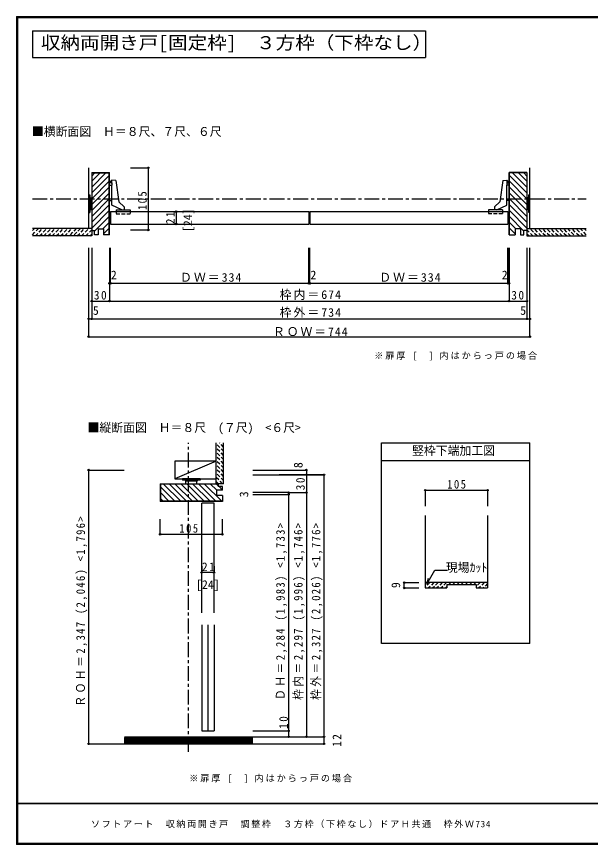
# Model space of a CAD drawing. Units: millimetres at full size, sheet at 1:5. Extents: x -973 to 977, y -718 to 696.
# Drawn here: x -973 to -5, y -701 to 696 of the extents above; entities that cross this region are included whole.
import ezdxf
from ezdxf.enums import TextEntityAlignment as Align

# ---------------------------------------------------------------- set-up
doc = ezdxf.new("R2010")
doc.units = ezdxf.units.MM
doc.header["$LTSCALE"] = 5
doc.header["$PDMODE"] = 32
doc.header["$PDSIZE"] = 2.5
doc.linetypes.add('CHAIN1', pattern=[8, 5, -1, 1, -1])
doc.linetypes.add('DASHED1', pattern=[1.8, 1.2, -0.6])
for name, color, linetype in [('0-1_通り芯', 4, 'CHAIN1'), ('0-3_仕上げ', 2, 'Continuous'), ('0-4_枠', 3, 'Continuous'), ('0-6_扉', 6, 'Continuous'), ('0-7_金物', 7, 'Continuous'), ('0-A_文字', 7, 'Continuous'), ('0-B_寸法', 7, 'Continuous'), ('0-C_ハッチ', 4, 'DASHED1'), ('F-1_枠', 6, 'Continuous'), ('F-A_文字', 7, 'Continuous')]:
    doc.layers.add(name, color=color, linetype=linetype)
doc.styles.add('ＭＳ ゴシック', font='')
doc.styles.get('ＭＳ ゴシック').set_extended_font_data('MS Gothic')

msp = doc.modelspace()

# ---------------------------------------------------------------- linework, layer by layer
at = {"layer": '0-1_通り芯'}
for p, q in [((-946.639, 388.25), (-12.639, 388.25)), ((-683.139, -544.796), (-683.139, -23.214))]:
    msp.add_line(p, q, dxfattribs=at)
at = {"layer": '0-3_仕上げ', "color": 3}
for p, q in [((-851.639, 338.25), (-851.639, 440.75)), ((-107.639, 338.25), (-107.639, 440.75))]:
    msp.add_line(p, q, dxfattribs=at)
at = {"layer": '0-3_仕上げ'}
for p, q in [((-846.639, 338.25), (-946.639, 338.25)), ((-846.639, 338.25), (-846.639, 325.75)), ((-112.639, 338.25), (-12.639, 338.25)), ((-112.639, 338.25), (-112.639, 325.75)), ((-846.639, 325.75), (-946.639, 325.75)), ((-112.639, 325.75), (-12.639, 325.75)), ((-636.64, -92.214), (-636.64, -23.214)), ((-624.14, -92.214), (-624.14, -23.214)), ((-624.14, -92.214), (-636.64, -92.214)), ((-791.118, -519.214), (-574.639, -519.214)), ((-791.639, -531.214), (-574.639, -531.214))]:
    msp.add_line(p, q, dxfattribs=at)
at = {"layer": '0-3_仕上げ', "color": 7}
for p, q in [((-791.639, -521.214), (-574.639, -521.214)), ((-791.639, -523.214), (-574.639, -523.214)), ((-574.639, -525.214), (-791.639, -525.214)), ((-574.639, -527.214), (-791.639, -527.214)), ((-574.639, -529.214), (-791.639, -529.214))]:
    msp.add_line(p, q, dxfattribs=at)
at = {"layer": '0-3_仕上げ', "color": 4}
for points in [[(-636.64, -84.214), (-636.64, -54.214), (-706.64, -54.214), (-706.64, -84.214)], [(-636.64, -54.214), (-706.64, -84.214), (-636.64, -84.214)]]:
    msp.add_lwpolyline(points, dxfattribs=at)
at = {"layer": '0-4_枠'}
for p, q in [((-846.639, 432.75), (-816.639, 432.75)), ((-846.639, 432.75), (-846.639, 334.75)), ((-846.639, 432.25), (-817.139, 432.25)), ((-817.139, 327.75), (-817.139, 432.25)), ((-816.639, 327.75), (-816.639, 432.75)), ((-142.639, 327.75), (-142.639, 432.75)), ((-112.639, 432.75), (-142.639, 432.75)), ((-142.139, 327.75), (-142.139, 432.25)), ((-112.639, 432.25), (-142.139, 432.25)), ((-112.639, 432.75), (-112.639, 334.75)), ((-835.639, 337.75), (-826.639, 337.75)), ((-835.639, 337.75), (-835.639, 327.75)), ((-826.639, 337.75), (-826.639, 327.75)), ((-123.639, 337.75), (-132.639, 337.75)), ((-132.639, 337.75), (-132.639, 327.75)), ((-123.639, 337.75), (-123.639, 327.75)), ((-846.639, 334.75), (-841.639, 334.75)), ((-841.639, 327.75), (-841.639, 334.75)), ((-835.639, 327.75), (-841.639, 327.75)), ((-816.639, 327.75), (-826.639, 327.75)), ((-142.639, 327.75), (-132.639, 327.75)), ((-123.639, 327.75), (-117.639, 327.75)), ((-117.639, 327.75), (-117.639, 334.75)), ((-112.639, 334.75), (-117.639, 334.75)), ((-357.639, -23.214), (-107.639, -23.214)), ((-357.639, -361.718), (-357.639, -23.214)), ((-107.639, -361.718), (-107.639, -23.214)), ((-357.639, -53.214), (-107.639, -53.214)), ((-731.14, -92.214), (-633.14, -92.214)), ((-731.14, -92.214), (-731.14, -122.214)), ((-730.64, -92.214), (-730.64, -121.714)), ((-633.14, -92.214), (-633.14, -97.214)), ((-636.14, -103.214), (-636.14, -112.214)), ((-626.14, -103.214), (-636.14, -103.214)), ((-626.14, -122.214), (-731.14, -122.214)), ((-626.14, -121.714), (-730.64, -121.714)), ((-626.14, -112.214), (-636.14, -112.214)), ((-626.14, -112.214), (-626.14, -122.214)), ((-283.955, -145.822), (-283.955, -268.188)), ((-178.955, -145.822), (-178.955, -268.188)), ((-178.955, -259.188), (-283.955, -259.188)), ((-247.455, -262.488), (-247.455, -268.188)), ((-247.455, -262.488), (-198.455, -262.488)), ((-198.455, -262.488), (-198.455, -268.188)), ((-283.955, -268.188), (-247.455, -268.188)), ((-198.455, -268.188), (-178.955, -268.188)), ((-107.639, -361.718), (-357.639, -361.718))]:
    msp.add_line(p, q, dxfattribs=at)
at = {"layer": '0-4_枠', "color": 4}
for p, q in [((-283.955, -103.202), (-178.955, -103.202)), ((-283.955, -103.202), (-283.955, -130.335)), ((-178.955, -103.202), (-178.955, -130.335)), ((-319.529, -268.188), (-319.529, -259.188)), ((-319.529, -259.188), (-295.066, -259.188)), ((-319.529, -268.188), (-295.066, -268.188))]:
    msp.add_line(p, q, dxfattribs=at)
at = {"layer": '0-4_枠', "color": 7}
for p, q in [((-281.454, -261.471), (-267.886, -237.971)), ((-267.886, -237.971), (-247.536, -237.971)), ((-281.454, -261.471), (-278.866, -251.812))]:
    msp.add_line(p, q, dxfattribs=at)
at = {"layer": '0-4_枠', "color": 4, "linetype": 'DASHED1'}
for p, q in [((-276.523, -259.188), (-283.955, -266.62)), ((-269.452, -259.188), (-278.452, -268.188)), ((-262.381, -259.188), (-271.381, -268.188)), ((-255.309, -259.188), (-264.309, -268.188)), ((-248.238, -259.188), (-257.238, -268.188)), ((-241.167, -259.188), (-244.467, -262.488)), ((-234.096, -259.188), (-237.396, -262.488)), ((-227.025, -259.188), (-230.325, -262.488)), ((-219.954, -259.188), (-223.254, -262.488)), ((-212.883, -259.188), (-216.183, -262.488)), ((-205.812, -259.188), (-209.112, -262.488)), ((-198.741, -259.188), (-202.041, -262.488)), ((-191.67, -259.188), (-198.455, -265.973)), ((-184.599, -259.188), (-193.599, -268.188)), ((-178.955, -260.615), (-186.528, -268.188)), ((-247.455, -265.476), (-250.167, -268.188))]:
    msp.add_line(p, q, dxfattribs=at)
at = {"layer": '0-4_枠'}
msp.add_lwpolyline([(-626.14, -103.214), (-626.14, -97.214), (-633.14, -97.214)], dxfattribs=at)
at = {"layer": '0-4_枠', "color": 7}
for p in [(-283.955, -103.202), (-178.955, -103.202), (-319.529, -259.188), (-319.529, -268.188)]:
    msp.add_point(p, dxfattribs=at)
at = {"layer": '0-6_扉'}
for p, q in [((-814.639, 366.75), (-480.639, 366.75)), ((-814.639, 366.75), (-814.639, 345.75)), ((-480.639, 366.75), (-480.639, 345.75)), ((-478.639, 366.75), (-144.639, 366.75)), ((-478.639, 366.75), (-478.639, 345.75)), ((-144.639, 366.75), (-144.639, 345.75)), ((-814.639, 345.75), (-480.639, 345.75)), ((-478.639, 345.75), (-144.639, 345.75)), ((-661.139, -310.214), (-661.139, -125.214)), ((-640.139, -125.214), (-661.139, -125.214)), ((-640.139, -310.214), (-640.139, -125.214)), ((-640.139, -330.214), (-640.139, -509.214))]:
    msp.add_line(p, q, dxfattribs=at)
msp.add_lwpolyline([(-661.139, -330.214), (-661.139, -509.214), (-640.139, -509.214)], dxfattribs=at)
at = {"layer": '0-7_金物'}
for p, q in [((-814.658, 417.853), (-813.03, 419.073)), ((-806.039, 419.492), (-813.039, 419.541)), ((-813.039, 419.541), (-812.889, 411.491)), ((-806.039, 419.492), (-801.119, 383.501)), ((-153.24, 419.492), (-158.16, 383.501)), ((-153.24, 419.492), (-146.24, 419.541)), ((-146.24, 419.541), (-146.389, 411.491)), ((-144.621, 417.853), (-146.249, 419.073)), ((-816.639, 411.491), (-812.889, 411.491)), ((-814.658, 417.853), (-814.872, 415.06)), ((-813.445, 414.822), (-814.872, 415.06)), ((-812.889, 385.591), (-812.889, 411.491)), ((-142.639, 411.491), (-146.389, 411.491)), ((-146.389, 385.591), (-146.389, 411.491)), ((-145.834, 414.822), (-144.406, 415.06)), ((-144.621, 417.853), (-144.406, 415.06)), ((-851.639, 395.25), (-851.639, 365.25)), ((-851.639, 395.25), (-849.639, 395.25)), ((-849.639, 395.25), (-849.639, 365.25)), ((-107.639, 395.25), (-109.639, 395.25)), ((-109.639, 365.25), (-109.639, 395.25)), ((-107.639, 365.25), (-107.639, 395.25)), ((-849.639, 390.25), (-847.639, 390.25)), ((-847.639, 390.25), (-847.639, 370.25)), ((-847.639, 389.25), (-846.639, 389.25)), ((-816.639, 385.591), (-812.887, 385.591)), ((-812.838, 377.734), (-812.889, 386.041)), ((-795.66, 369.75), (-812.838, 377.734)), ((-801.119, 383.501), (-792.026, 374.812)), ((-158.16, 383.501), (-167.253, 374.812)), ((-163.619, 369.75), (-146.44, 377.734)), ((-146.44, 377.734), (-146.389, 386.041)), ((-142.639, 385.591), (-146.392, 385.591)), ((-111.639, 389.25), (-112.639, 389.25)), ((-111.639, 370.25), (-111.639, 390.25)), ((-109.639, 390.25), (-111.639, 390.25)), ((-851.639, 365.25), (-849.639, 365.25)), ((-849.639, 370.25), (-847.639, 370.25)), ((-847.639, 371.25), (-846.639, 371.25)), ((-805.247, 369.75), (-781.697, 369.75)), ((-792.026, 374.812), (-791.785, 369.75)), ((-154.032, 369.75), (-177.582, 369.75)), ((-167.253, 374.812), (-167.494, 369.75)), ((-111.639, 371.25), (-112.639, 371.25)), ((-109.639, 370.25), (-111.639, 370.25)), ((-107.639, 365.25), (-109.639, 365.25)), ((-663.64, -84.214), (-693.64, -84.214)), ((-693.64, -84.214), (-693.64, -86.214)), ((-663.64, -86.214), (-693.64, -86.214)), ((-688.64, -86.214), (-688.64, -88.214)), ((-668.64, -88.214), (-688.64, -88.214)), ((-687.64, -92.214), (-687.64, -88.214)), ((-669.64, -88.214), (-669.64, -92.214)), ((-668.64, -86.214), (-668.64, -88.214)), ((-663.64, -84.214), (-663.64, -86.214))]:
    msp.add_line(p, q, dxfattribs=at)
at = {"layer": '0-7_金物', "linetype": 'DASHED1'}
for p, q in [((-805.247, 369.75), (-805.247, 362.76)), ((-781.697, 369.75), (-781.697, 362.76)), ((-177.582, 369.75), (-177.582, 362.76)), ((-154.032, 369.75), (-154.032, 362.76)), ((-805.247, 362.76), (-781.697, 362.76)), ((-154.032, 362.76), (-177.582, 362.76))]:
    msp.add_line(p, q, dxfattribs=at)
at = {"layer": '0-7_金物'}
for points in [[(-813.445, 414.822), (-813.445, 416.034), (-812.978, 416.268)], [(-145.834, 414.822), (-145.834, 416.034), (-146.301, 416.268)]]:
    msp.add_lwpolyline(points, dxfattribs=at)
at = {"layer": '0-A_文字', "color": 3}
for p, q in [((-946.639, 671.667), (-946.639, 626.667)), ((-946.639, 671.667), (-283.72, 671.667)), ((-283.72, 671.667), (-283.72, 626.667)), ((-946.639, 626.667), (-283.72, 626.667))]:
    msp.add_line(p, q, dxfattribs=at)
at = {"layer": '0-A_文字'}
msp.add_line((-650.639, -330.214), (-650.639, -509.214), dxfattribs=at)
at = {"layer": '0-B_寸法', "color": 4}
for p, q in [((-716.104, 366.75), (-704.21, 366.75)), ((-704.21, 366.75), (-704.21, 345.75)), ((-781.205, 335.75), (-751.205, 335.75)), ((-716.104, 345.75), (-704.21, 345.75)), ((-851.639, 155.75), (-851.639, 305.75)), ((-846.639, 305.75), (-846.639, 185.75)), ((-816.639, 305.75), (-816.639, 215.75)), ((-814.639, 245.75), (-814.639, 305.75)), ((-480.639, 245.75), (-480.639, 305.75)), ((-478.639, 245.75), (-478.639, 305.75)), ((-144.639, 245.75), (-144.639, 305.75)), ((-142.639, 245.75), (-142.639, 305.75)), ((-142.639, 305.75), (-142.639, 215.75)), ((-112.639, 305.75), (-112.639, 185.75)), ((-142.639, 245.75), (-816.639, 245.75)), ((-846.639, 215.75), (-112.639, 215.75)), ((-851.639, 185.75), (-107.639, 185.75)), ((-851.639, -69.214), (-791.639, -69.214)), ((-851.639, -531.214), (-851.639, -69.214)), ((-574.639, -69.214), (-484.639, -69.214)), ((-574.639, -77.214), (-454.639, -77.214)), ((-454.639, -77.213), (-530.639, -77.213)), ((-454.639, -531.214), (-454.639, -77.214)), ((-514.639, -107.214), (-574.639, -107.214)), ((-574.639, -110.214), (-514.639, -110.214)), ((-514.639, -107.214), (-484.639, -107.214)), ((-514.639, -107.214), (-514.639, -519.214)), ((-731.14, -177.545), (-731.14, -152.174)), ((-626.14, -177.545), (-626.14, -152.174)), ((-731.14, -177.545), (-626.14, -177.545)), ((-661.139, -231.298), (-661.139, -242.214)), ((-640.139, -231.298), (-640.139, -242.214)), ((-640.139, -242.214), (-661.139, -242.214)), ((-574.639, -509.214), (-514.639, -509.214)), ((-574.639, -519.214), (-484.639, -519.214)), ((-514.639, -519.214), (-454.639, -519.214)), ((-851.639, -531.214), (-791.639, -531.214)), ((-574.639, -531.214), (-454.639, -531.214))]:
    msp.add_line(p, q, dxfattribs=at)
for points in [[(-781.205, 440.75), (-751.205, 440.75), (-751.205, 335.75)], [(-851.639, 155.75), (-107.639, 155.75), (-107.639, 305.75)], [(-484.639, -69.214), (-484.639, -519.214), (-484.639, -519.214)]]:
    msp.add_lwpolyline(points, dxfattribs=at)
at = {"layer": '0-B_寸法'}
for p in [(-751.205, 440.75), (-704.21, 366.75), (-751.205, 335.75), (-704.21, 345.75), (-816.639, 245.75), (-814.639, 245.75), (-480.639, 245.75), (-478.639, 245.75), (-144.639, 245.75), (-142.639, 245.75), (-846.639, 215.75), (-816.639, 215.75), (-142.639, 215.75), (-112.639, 215.75), (-851.639, 185.75), (-846.639, 185.75), (-112.639, 185.75), (-107.639, 185.75), (-851.639, 155.75), (-107.639, 155.75), (-851.639, -69.214), (-484.639, -69.214), (-484.639, -77.214), (-454.639, -77.213), (-454.639, -77.214), (-514.639, -107.214), (-514.639, -110.214), (-484.639, -107.214), (-731.14, -177.545), (-626.14, -177.545), (-661.139, -242.214), (-640.139, -242.214), (-514.639, -509.214), (-851.639, -531.214), (-514.639, -519.214), (-484.639, -519.214), (-484.639, -519.214), (-454.639, -519.214), (-454.639, -531.214)]:
    msp.add_point(p, dxfattribs=at)
at = {"layer": '0-C_ハッチ', "linetype": 'Continuous'}
for p, q in [((-846.639, 408.201), (-822.59, 432.25)), ((-846.639, 418.1), (-832.489, 432.25)), ((-846.639, 426.838), (-841.227, 432.25)), ((-846.639, 398.301), (-817.139, 427.801)), ((-112.639, 398.301), (-142.139, 427.801)), ((-112.639, 408.201), (-136.689, 432.25)), ((-112.639, 418.1), (-126.789, 432.25)), ((-112.639, 426.838), (-118.052, 432.25)), ((-846.639, 388.402), (-817.139, 417.902)), ((-846.639, 378.502), (-817.139, 408.002)), ((-112.639, 388.402), (-142.139, 417.902)), ((-112.639, 378.502), (-142.139, 408.002)), ((-846.639, 368.603), (-817.139, 398.103)), ((-112.639, 368.603), (-142.139, 398.103)), ((-846.639, 358.703), (-817.139, 388.203)), ((-846.639, 348.804), (-817.139, 378.304)), ((-112.639, 358.703), (-142.139, 388.203)), ((-112.639, 348.804), (-142.139, 378.304)), ((-846.639, 338.904), (-817.139, 368.404)), ((-112.639, 338.904), (-142.139, 368.404)), ((-817.139, 358.505), (-841.639, 334.005)), ((-142.139, 358.505), (-117.639, 334.005)), ((-827.995, 337.75), (-817.139, 348.605)), ((-817.139, 338.706), (-826.639, 329.206)), ((-131.284, 337.75), (-142.139, 348.605)), ((-142.139, 338.706), (-132.639, 329.206)), ((-705.868, -122.214), (-730.64, -97.442)), ((-695.969, -122.214), (-725.969, -92.214)), ((-686.069, -122.214), (-716.069, -92.214)), ((-676.17, -122.214), (-706.17, -92.214)), ((-666.27, -122.214), (-696.27, -92.214)), ((-656.371, -122.214), (-686.371, -92.214)), ((-646.471, -122.214), (-676.471, -92.214)), ((-636.572, -122.214), (-666.572, -92.214)), ((-626.672, -122.214), (-656.672, -92.214)), ((-635.773, -103.214), (-646.773, -92.214)), ((-636.873, -92.214), (-633.14, -95.947)), ((-631.873, -97.214), (-626.14, -102.947)), ((-715.768, -122.214), (-730.64, -107.341)), ((-725.667, -122.214), (-730.64, -117.241)), ((-626.14, -112.846), (-626.773, -112.214))]:
    msp.add_line(p, q, dxfattribs=at)
at = {"layer": '0-C_ハッチ'}
for p, q in [((-946.639, 327.827), (-936.216, 338.25)), ((-946.639, 334.898), (-943.287, 338.25)), ((-941.645, 325.75), (-929.145, 338.25)), ((-934.574, 325.75), (-922.074, 338.25)), ((-927.503, 325.75), (-915.003, 338.25)), ((-920.432, 325.75), (-907.932, 338.25)), ((-913.361, 325.75), (-900.861, 338.25)), ((-906.289, 325.75), (-893.789, 338.25)), ((-899.218, 325.75), (-886.718, 338.25)), ((-892.147, 325.75), (-879.647, 338.25)), ((-872.576, 338.25), (-885.076, 325.75)), ((-865.505, 338.25), (-878.005, 325.75)), ((-870.934, 325.75), (-858.434, 338.25)), ((-863.863, 325.75), (-851.363, 338.25)), ((-856.792, 325.75), (-846.639, 335.903)), ((-102.487, 325.75), (-112.639, 335.903)), ((-95.415, 325.75), (-107.916, 338.25)), ((-88.344, 325.75), (-100.844, 338.25)), ((-81.273, 325.75), (-93.773, 338.25)), ((-74.202, 325.75), (-86.702, 338.25)), ((-67.131, 325.75), (-79.631, 338.25)), ((-60.06, 325.75), (-72.56, 338.25)), ((-52.989, 325.75), (-65.489, 338.25)), ((-45.918, 325.75), (-58.418, 338.25)), ((-38.847, 325.75), (-51.347, 338.25)), ((-44.276, 338.25), (-31.776, 325.75)), ((-24.705, 325.75), (-37.205, 338.25)), ((-17.634, 325.75), (-30.134, 338.25)), ((-12.639, 327.827), (-23.063, 338.25)), ((-12.639, 334.898), (-15.992, 338.25)), ((-849.721, 325.75), (-846.639, 328.831)), ((-109.558, 325.75), (-112.639, 328.831)), ((-624.14, -37.412), (-636.64, -24.912)), ((-624.14, -30.341), (-631.268, -23.214)), ((-624.14, -44.483), (-636.64, -31.983)), ((-624.14, -51.554), (-636.64, -39.054)), ((-624.14, -58.625), (-636.64, -46.125)), ((-624.14, -65.696), (-636.64, -53.196)), ((-624.14, -72.767), (-636.64, -60.267)), ((-624.14, -79.838), (-636.64, -67.338)), ((-624.14, -86.909), (-636.64, -74.409)), ((-625.907, -92.214), (-636.64, -81.48)), ((-632.978, -92.214), (-636.64, -88.551))]:
    msp.add_line(p, q, dxfattribs=at)
at = {"layer": 'F-1_枠'}
for p, q in [((-973.347, 695.833), (-973.347, -700.833)), ((-973.347, 695.833), (976.653, 695.833)), ((-973.347, 695), (976.653, 695)), ((-973.347, 694.167), (976.653, 694.167)), ((-972.514, 695.833), (-972.514, -700.833)), ((-971.68, 695.833), (-971.68, -700.833)), ((976.653, -631.667), (-973.347, -631.667)), ((976.653, -632.5), (-973.347, -632.5)), ((976.653, -699.167), (-973.347, -699.167)), ((976.653, -700), (-973.347, -700)), ((976.653, -700.833), (-973.347, -700.833))]:
    msp.add_line(p, q, dxfattribs=at)

# ---------------------------------------------------------------- texts
at = {"layer": '0-4_枠', "color": 7, "style": 'ＭＳ ゴシック'}
for s, p in [('竪枠下端加工図', (-306.389, -48.214)), ('現場ｶｯﾄ', (-249.356, -245.471))]:
    msp.add_text(s, height=14.66, dxfattribs=at).set_placement(p, align=Align.BOTTOM_LEFT)
msp.add_text('9', height=14.66, rotation=90, dxfattribs=at).set_placement((-322.029, -268.365), align=Align.BOTTOM_LEFT)
at = {"layer": '0-4_枠', "color": 7, "insert": (-247.144, -100.702), "char_height": 14.66, "attachment_point": 7, "style": 'ＭＳ ゴシック'}
msp.add_mtext('\\T1.27;\\W0.9;105', dxfattribs=at)
at = {"layer": '0-A_文字', "color": 3, "style": 'ＭＳ ゴシック', "width": 1.1}
msp.add_text('収納両開き戸[固定枠]\u3000３方枠（下枠なし）', height=21.99, dxfattribs=at).set_placement((-932.264, 634.167), align=Align.BOTTOM_LEFT)
at = {"layer": '0-A_文字', "style": 'ＭＳ ゴシック'}
for s, p in [('■横断面図\u3000Ｈ＝８尺、７尺、６尺', (-947.481, 490.073)), ('■縦断面図\u3000Ｈ＝８尺\u3000(７尺)\u3000<６尺>', (-853.604, -9.392)), ('[24]', (-670.639, -274.203))]:
    msp.add_text(s, height=14.66, dxfattribs=at).set_placement(p, align=Align.BOTTOM_LEFT)
msp.add_text('[24]', height=14.66, rotation=90, dxfattribs=at).set_placement((-672.806, 332.25), align=Align.BOTTOM_LEFT)
at = {"layer": '0-A_文字', "char_height": 11, "attachment_point": 7, "style": 'ＭＳ ゴシック'}
for insert in [(-370.187, 115.803), (-682.166, -597.17)]:
    msp.add_mtext('\\T1.21;※扉厚\\~[\\~\\~]\\~内はからっ戸の場合', dxfattribs=dict(at, insert=insert))
at = {"layer": '0-B_寸法', "style": 'ＭＳ ゴシック'}
for s, p in [('2', (-814.352, 248.25)), ('2', (-477.778, 248.25)), ('2', (-155.08, 248.25)), ('5', (-844.691, 188.25)), ('5', (-123.906, 188.25))]:
    msp.add_text(s, height=14.66, dxfattribs=at).set_placement(p, align=Align.BOTTOM_LEFT)
for s, p in [('8', (-486.672, -65.958)), ('3', (-578.175, -115.119))]:
    msp.add_text(s, height=14.66, rotation=90, dxfattribs=at).set_placement(p, align=Align.BOTTOM_LEFT)
at = {"layer": '0-B_寸法', "char_height": 14.66, "attachment_point": 7, "rotation": 90, "style": 'ＭＳ ゴシック'}
for s, insert in [('\\T1.27;\\W0.9;105', (-753.705, 369.25)), ('\\T1.27;\\W0.95;21', (-706.71, 345.625)), ('\\T1.27;\\W0.95;30', (-487.139, -103.3)), ('\\T1.24;\\W0.9;ＲＯＨ＝2,347\\~(2,046)\\~<1,796>', (-854.139, -468.214)), ('\\T1.24;\\W0.9;ＤＨ＝2,284\\~(1,983)\\~<1,733>', (-517.139, -456.964)), ('\\T1.24;\\W0.9;枠内＝2,297\\~(1,996)\\~<1,746>', (-487.139, -456.964)), ('\\T1.24;\\W0.9;枠外＝2,327\\~(2,026)\\~<1,776>', (-457.139, -456.964)), ('\\T1.27;\\W0.95;10', (-515.457, -505.938)), ('\\T1.27;\\W0.95;12', (-425.794, -536.22))]:
    msp.add_mtext(s, dxfattribs=dict(at, insert=insert))
at = {"layer": '0-B_寸法', "char_height": 14.66, "attachment_point": 7, "style": 'ＭＳ ゴシック'}
for s, insert in [('\\T1.17;ＤＷ＝334', (-697.639, 248.25)), ('\\T1.17;ＤＷ＝334', (-361.639, 248.25)), ('\\T1.27;\\W0.95;30', (-842.889, 218.25)), ('\\T1.17;枠内＝674', (-529.639, 217.75)), ('\\T1.27;\\W0.95;30', (-138.889, 218.25)), ('\\T1.17;枠外＝734', (-529.639, 187.75)), ('\\T1.16;ＲＯＷ＝744', (-540.889, 156.62)), ('\\T1.27;\\W0.9;105', (-698.89, -175.045)), ('\\T1.27;\\W0.95;21', (-660.639, -239.714))]:
    msp.add_mtext(s, dxfattribs=dict(at, insert=insert))
at = {"layer": 'F-A_文字', "insert": (-847.938, -673.333), "char_height": 11, "attachment_point": 7, "style": 'ＭＳ ゴシック'}
msp.add_mtext('\\T1.17;ソフトアート\u3000収納両開き戸\u3000調整枠\u3000３方枠（下枠なし）ドアＨ共通\u3000枠外Ｗ734', dxfattribs=at)

doc.saveas('drawing.dxf')
